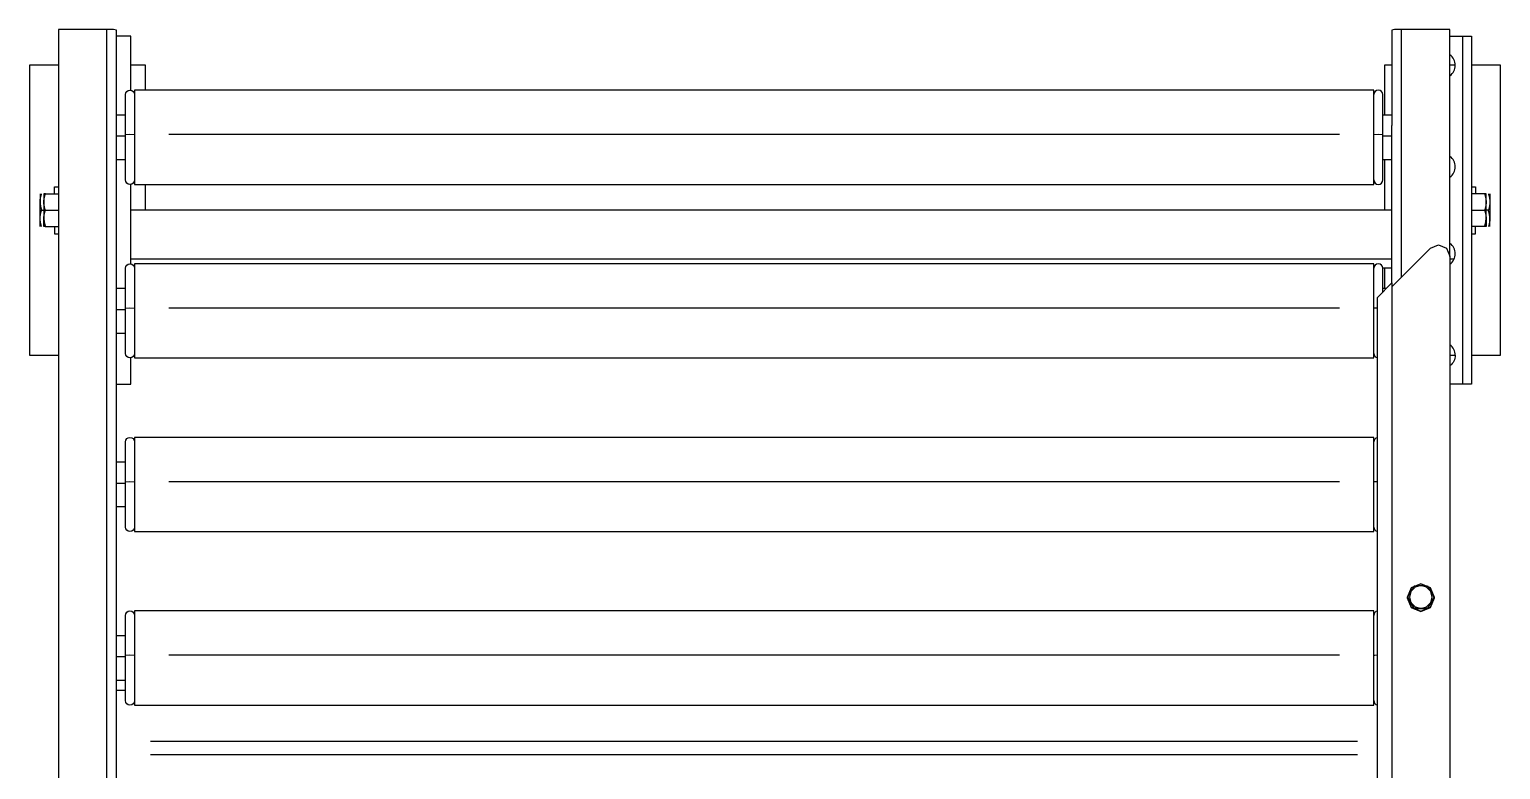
# Model space of a CAD drawing. Header units: millimetres. Extents: x -187347 to 135007, y -6415 to 292048.
# Drawn here: x -50524 to -49879, y 32693 to 33017 of the extents above; entities that cross this region are included whole.
import ezdxf

# ---------------------------------------------------------------- set-up
doc = ezdxf.new("R2010")
doc.units = ezdxf.units.MM
doc.header["$LTSCALE"] = 100
doc.layers.add('Layout CAT2', color=6, linetype='Continuous')

msp = doc.modelspace()

# ---------------------------------------------------------------- linework, layer by layer
at = {"layer": 'Layout CAT2', "elevation": -3.45}
for points in [[(-50485.93, 32975.11), (-50485.93, 33016.89), (-50487.15, 33017.08), (-50490.1, 33017.16), (-50511.33, 33017.16), (-50511.33, 31952.02)], [(-50490.1, 31531.06), (-50490.1, 33017.16)], [(-50479.58, 32990.53), (-50479.58, 33014.15), (-50485.93, 33014.15)], [(-49901.72, 32917.75), (-49901.72, 33017.16), (-49922.96, 33017.16), (-49925.91, 33017.08), (-49927.12, 33016.89), (-49927.12, 32975.11)], [(-49922.96, 32908.63), (-49922.96, 33017.16)], [(-49901.72, 33014.15), (-49896.18, 33014.15), (-49893.37, 33014.15), (-49892.2, 33014.15), (-49892.2, 32861.75), (-49893.37, 32861.75), (-49896.18, 32861.75), (-49901.72, 32861.75)], [(-49896.18, 33014.15), (-49896.18, 32861.75)], [(-50511.33, 33001.45), (-50524.03, 33001.45), (-50524.03, 32874.45), (-50511.33, 32874.45)], [(-50473.23, 32990.57), (-50473.23, 33001.45), (-50479.59, 33001.45)], [(-49927.12, 33001.45), (-49930.3, 33001.45), (-49930.3, 32979.66)], [(-49892.2, 32874.45), (-49879.5, 32874.45), (-49879.5, 33001.45), (-49892.2, 33001.45)], [(-50481.96, 32979.66), (-50485.93, 32979.66)], [(-50485.93, 32965.84), (-50485.93, 32968.15), (-50485.93, 32970.57), (-50485.93, 32972.95), (-50485.93, 32975.15)], [(-49927.12, 32979.66), (-49931.09, 32979.66)], [(-49927.12, 32965.84), (-49927.12, 32968.15), (-49927.12, 32970.57), (-49927.12, 32972.95), (-49927.12, 32975.15)], [(-50485.93, 32970.57), (-50481.96, 32970.57)], [(-50481.96, 32971.15), (-50479.98, 32971.28), (-50477.99, 32971.15)], [(-50462.99, 32971.28), (-49950.07, 32971.28)], [(-49935.06, 32971.15), (-49933.08, 32971.28), (-49931.09, 32971.15)], [(-49931.09, 32970.57), (-49927.12, 32970.57)], [(-50485.93, 32899.07), (-50485.93, 32965.83)], [(-49927.12, 32906.12), (-49927.12, 32965.83)], [(-50485.93, 32960.21), (-50481.96, 32960.21)], [(-49931.09, 32960.21), (-49927.12, 32960.21)], [(-49930.3, 32960.21), (-49930.3, 32937.95)], [(-50479.58, 32914.49), (-50479.58, 32949.34)], [(-50473.23, 32937.95), (-50473.23, 32949.3)], [(-50519.35, 32945.09), (-50519.35, 32944.14), (-50519.35, 32941.52), (-50519.35, 32941.55), (-50519.35, 32941.58), (-50519.35, 32941.6), (-50519.35, 32941.62), (-50519.35, 32941.65), (-50519.35, 32941.68), (-50519.34, 32941.7), (-50519.34, 32941.72), (-50519.34, 32941.75), (-50519.34, 32941.78), (-50519.34, 32941.8), (-50519.34, 32941.83), (-50519.34, 32941.85), (-50519.34, 32941.88), (-50519.34, 32941.9), (-50519.34, 32941.93), (-50519.34, 32941.95), (-50519.34, 32941.98), (-50519.33, 32942), (-50519.33, 32942.03), (-50519.33, 32942.05), (-50519.33, 32942.08), (-50519.33, 32942.1), (-50519.33, 32942.13), (-50519.33, 32942.16), (-50519.32, 32942.18), (-50519.32, 32942.2), (-50519.32, 32942.23), (-50519.32, 32942.26), (-50519.32, 32942.28), (-50519.32, 32942.31), (-50519.31, 32942.33), (-50519.31, 32942.36), (-50519.31, 32942.38), (-50519.31, 32942.41), (-50519.3, 32942.43), (-50519.29, 32942.54), (-50519.28, 32942.65), (-50519.27, 32942.77), (-50519.25, 32942.88), (-50519.23, 32942.99), (-50519.22, 32943.1), (-50519.2, 32943.22), (-50519.18, 32943.33), (-50519.16, 32943.39), (-50519.15, 32943.45), (-50519.14, 32943.5), (-50519.13, 32943.56), (-50519.12, 32943.62), (-50519.11, 32943.68), (-50519.1, 32943.73), (-50519.08, 32943.79), (-50519.06, 32943.85), (-50519.05, 32943.91), (-50519.04, 32943.97), (-50519.02, 32944.03), (-50519.01, 32944.08), (-50519, 32944.14), (-50518.98, 32944.2), (-50518.96, 32944.26), (-50518.95, 32944.32), (-50518.93, 32944.38), (-50518.92, 32944.44), (-50518.9, 32944.5), (-50518.88, 32944.55), (-50518.86, 32944.61), (-50518.85, 32944.68), (-50518.83, 32944.73), (-50518.81, 32944.79), (-50518.79, 32944.86), (-50518.77, 32944.91), (-50518.75, 32944.97), (-50518.73, 32945.04), (-50518.71, 32945.09)], [(-50517.05, 32937.95), (-50517.06, 32937.98), (-50517.07, 32938.01), (-50517.08, 32938.05), (-50517.09, 32938.08), (-50517.1, 32938.11), (-50517.11, 32938.14), (-50517.12, 32938.17), (-50517.13, 32938.2), (-50517.14, 32938.24), (-50517.15, 32938.26), (-50517.16, 32938.29), (-50517.16, 32938.33), (-50517.17, 32938.36), (-50517.19, 32938.39), (-50517.2, 32938.42), (-50517.2, 32938.45), (-50517.21, 32938.48), (-50517.22, 32938.51), (-50517.23, 32938.54), (-50517.24, 32938.57), (-50517.25, 32938.6), (-50517.26, 32938.63), (-50517.26, 32938.66), (-50517.28, 32938.7), (-50517.28, 32938.73), (-50517.29, 32938.75), (-50517.3, 32938.79), (-50517.31, 32938.82), (-50517.32, 32938.85), (-50517.32, 32938.88), (-50517.33, 32938.91), (-50517.34, 32938.94), (-50517.35, 32938.97), (-50517.35, 32939), (-50517.36, 32939.03), (-50517.37, 32939.06), (-50517.38, 32939.09), (-50517.39, 32939.12), (-50517.39, 32939.15), (-50517.4, 32939.18), (-50517.41, 32939.21), (-50517.41, 32939.24), (-50517.42, 32939.27), (-50517.43, 32939.3), (-50517.43, 32939.33), (-50517.44, 32939.36), (-50517.44, 32939.39), (-50517.46, 32939.42), (-50517.46, 32939.45), (-50517.47, 32939.48), (-50517.47, 32939.51), (-50517.48, 32939.54), (-50517.48, 32939.57), (-50517.49, 32939.6), (-50517.5, 32939.63), (-50517.5, 32939.66), (-50517.51, 32939.69), (-50517.51, 32939.72), (-50517.53, 32939.83), (-50517.55, 32939.95), (-50517.57, 32940.06), (-50517.59, 32940.17), (-50517.6, 32940.28), (-50517.61, 32940.4), (-50517.63, 32940.51), (-50517.64, 32940.62), (-50517.65, 32940.66), (-50517.65, 32940.71), (-50517.65, 32940.76), (-50517.66, 32940.8), (-50517.66, 32940.85), (-50517.66, 32940.89), (-50517.67, 32940.93), (-50517.67, 32940.98), (-50517.67, 32941.02), (-50517.67, 32941.07), (-50517.68, 32941.11), (-50517.68, 32941.16), (-50517.68, 32941.2), (-50517.68, 32941.25), (-50517.68, 32941.3), (-50517.68, 32941.34), (-50517.68, 32941.39), (-50517.68, 32941.43), (-50517.68, 32941.48), (-50517.68, 32941.52), (-50517.68, 32941.55), (-50517.68, 32941.58), (-50517.68, 32941.6), (-50517.68, 32941.62), (-50517.68, 32941.65), (-50517.68, 32941.68), (-50517.68, 32941.7), (-50517.68, 32941.72), (-50517.68, 32941.75), (-50517.68, 32941.78), (-50517.68, 32941.8), (-50517.68, 32941.83), (-50517.68, 32941.85), (-50517.68, 32941.88), (-50517.68, 32941.9), (-50517.68, 32941.93), (-50517.67, 32941.95), (-50517.67, 32941.98), (-50517.67, 32942), (-50517.67, 32942.03), (-50517.67, 32942.05), (-50517.67, 32942.08), (-50517.67, 32942.1), (-50517.67, 32942.13), (-50517.66, 32942.16), (-50517.66, 32942.18), (-50517.66, 32942.2), (-50517.66, 32942.23), (-50517.66, 32942.26), (-50517.66, 32942.28), (-50517.65, 32942.31), (-50517.65, 32942.33), (-50517.65, 32942.36), (-50517.65, 32942.38), (-50517.64, 32942.41), (-50517.64, 32942.43), (-50517.63, 32942.54), (-50517.61, 32942.65), (-50517.6, 32942.77), (-50517.59, 32942.88), (-50517.57, 32942.99), (-50517.55, 32943.1), (-50517.53, 32943.22), (-50517.51, 32943.33), (-50517.5, 32943.39), (-50517.49, 32943.45), (-50517.48, 32943.5), (-50517.47, 32943.56), (-50517.46, 32943.62), (-50517.44, 32943.68), (-50517.43, 32943.73), (-50517.42, 32943.79), (-50517.4, 32943.85), (-50517.39, 32943.91), (-50517.38, 32943.97), (-50517.36, 32944.03), (-50517.34, 32944.08), (-50517.33, 32944.14), (-50517.32, 32944.2), (-50517.3, 32944.26), (-50517.29, 32944.32), (-50517.26, 32944.38), (-50517.25, 32944.44), (-50517.23, 32944.5), (-50517.22, 32944.55), (-50517.2, 32944.61), (-50517.18, 32944.68), (-50517.16, 32944.73), (-50517.14, 32944.79), (-50517.13, 32944.86), (-50517.11, 32944.91), (-50517.08, 32944.97), (-50517.07, 32945.04), (-50517.05, 32945.09), (-50511.33, 32945.09)], [(-50517.05, 32945.09), (-50517.06, 32945.09), (-50517.07, 32945.09), (-50517.08, 32945.09), (-50517.09, 32945.09), (-50517.1, 32945.09), (-50517.11, 32945.09), (-50517.12, 32945.09), (-50517.13, 32945.09), (-50517.14, 32945.09), (-50517.15, 32945.09), (-50517.16, 32945.09), (-50517.16, 32945.09), (-50517.17, 32945.09), (-50517.19, 32945.09), (-50517.2, 32945.09), (-50517.2, 32945.09), (-50517.21, 32945.09), (-50517.22, 32945.09), (-50517.23, 32945.09), (-50517.24, 32945.09), (-50517.25, 32945.09), (-50517.25, 32945.09), (-50517.26, 32945.09), (-50517.28, 32945.09), (-50517.28, 32945.09), (-50517.29, 32945.09), (-50517.3, 32945.09), (-50517.31, 32945.09), (-50517.31, 32945.09), (-50517.32, 32945.09), (-50517.33, 32945.09), (-50517.34, 32945.09), (-50517.34, 32945.09), (-50517.35, 32945.09), (-50517.36, 32945.09), (-50517.37, 32945.09), (-50517.38, 32945.09), (-50517.38, 32945.09), (-50517.39, 32945.09), (-50517.4, 32945.09), (-50517.4, 32945.09), (-50517.41, 32945.09), (-50517.42, 32945.09), (-50517.42, 32945.09), (-50517.43, 32945.09), (-50517.44, 32945.09), (-50517.44, 32945.09), (-50517.45, 32945.09), (-50517.46, 32945.09), (-50517.47, 32945.09), (-50517.47, 32945.09), (-50517.48, 32945.09), (-50517.48, 32945.09), (-50517.49, 32945.09), (-50517.49, 32945.09), (-50517.5, 32945.09), (-50517.51, 32945.09), (-50517.51, 32945.09), (-50517.53, 32945.09), (-50517.55, 32945.09), (-50517.57, 32945.09), (-50517.59, 32945.09), (-50517.6, 32945.09), (-50517.61, 32945.09), (-50517.63, 32945.09), (-50517.64, 32945.09), (-50517.65, 32945.09), (-50517.65, 32945.09), (-50517.66, 32945.09), (-50517.66, 32945.09), (-50517.67, 32945.09), (-50517.67, 32945.09), (-50517.68, 32945.09), (-50517.68, 32945.09), (-50517.68, 32944.14), (-50517.68, 32941.52), (-50517.68, 32937.95), (-50517.68, 32934.38), (-50517.68, 32934.34), (-50517.68, 32934.29), (-50517.68, 32934.25), (-50517.68, 32934.2), (-50517.68, 32934.16), (-50517.68, 32934.11), (-50517.68, 32934.06), (-50517.68, 32934.02), (-50517.68, 32933.97), (-50517.67, 32933.93), (-50517.67, 32933.88), (-50517.67, 32933.84), (-50517.67, 32933.79), (-50517.66, 32933.74), (-50517.66, 32933.7), (-50517.66, 32933.65), (-50517.65, 32933.61), (-50517.65, 32933.56), (-50517.65, 32933.52), (-50517.64, 32933.47), (-50517.63, 32933.36), (-50517.61, 32933.25), (-50517.6, 32933.13), (-50517.59, 32933.02), (-50517.57, 32932.91), (-50517.55, 32932.8), (-50517.53, 32932.69), (-50517.51, 32932.57), (-50517.51, 32932.55), (-50517.5, 32932.52), (-50517.5, 32932.48), (-50517.49, 32932.46), (-50517.48, 32932.43), (-50517.48, 32932.39), (-50517.47, 32932.37), (-50517.47, 32932.34), (-50517.46, 32932.31), (-50517.46, 32932.28), (-50517.44, 32932.25), (-50517.44, 32932.22), (-50517.43, 32932.19), (-50517.43, 32932.16), (-50517.42, 32932.12), (-50517.41, 32932.1), (-50517.41, 32932.07), (-50517.4, 32932.03), (-50517.39, 32932.01), (-50517.39, 32931.98), (-50517.38, 32931.94), (-50517.37, 32931.92), (-50517.36, 32931.89), (-50517.35, 32931.85), (-50517.35, 32931.83), (-50517.34, 32931.8), (-50517.33, 32931.76), (-50517.32, 32931.73), (-50517.32, 32931.71), (-50517.31, 32931.67), (-50517.3, 32931.64), (-50517.29, 32931.61), (-50517.28, 32931.58), (-50517.28, 32931.55), (-50517.26, 32931.52), (-50517.26, 32931.49), (-50517.25, 32931.46), (-50517.24, 32931.43), (-50517.23, 32931.4), (-50517.22, 32931.37), (-50517.21, 32931.34), (-50517.2, 32931.31), (-50517.2, 32931.28), (-50517.19, 32931.25), (-50517.17, 32931.21), (-50517.16, 32931.18), (-50517.16, 32931.15), (-50517.15, 32931.12), (-50517.14, 32931.09), (-50517.13, 32931.06), (-50517.12, 32931.03), (-50517.11, 32931), (-50517.1, 32930.97), (-50517.09, 32930.93), (-50517.08, 32930.9), (-50517.07, 32930.87), (-50517.06, 32930.84), (-50517.05, 32930.81), (-50511.33, 32930.81)], [(-50513, 32945.09), (-50513, 32947.44), (-50513, 32948.26), (-50511.33, 32948.26)], [(-49892.2, 32948.26), (-49890.54, 32948.26), (-49890.54, 32947.44), (-49890.54, 32945.09)], [(-49892.2, 32937.95), (-49886.49, 32937.95), (-49886.48, 32937.92), (-49886.47, 32937.89), (-49886.46, 32937.86), (-49886.45, 32937.83), (-49886.44, 32937.8), (-49886.43, 32937.77), (-49886.41, 32937.73), (-49886.41, 32937.7), (-49886.4, 32937.67), (-49886.39, 32937.64), (-49886.38, 32937.61), (-49886.37, 32937.58), (-49886.36, 32937.55), (-49886.35, 32937.52), (-49886.34, 32937.48), (-49886.33, 32937.45), (-49886.32, 32937.42), (-49886.31, 32937.39), (-49886.3, 32937.36), (-49886.29, 32937.33), (-49886.29, 32937.3), (-49886.28, 32937.27), (-49886.27, 32937.24), (-49886.26, 32937.21), (-49886.25, 32937.18), (-49886.25, 32937.15), (-49886.23, 32937.12), (-49886.23, 32937.09), (-49886.22, 32937.06), (-49886.21, 32937.02), (-49886.2, 32937), (-49886.2, 32936.97), (-49886.19, 32936.93), (-49886.18, 32936.9), (-49886.17, 32936.88), (-49886.17, 32936.84), (-49886.16, 32936.81), (-49886.15, 32936.79), (-49886.14, 32936.75), (-49886.13, 32936.72), (-49886.13, 32936.7), (-49886.12, 32936.66), (-49886.11, 32936.63), (-49886.11, 32936.61), (-49886.1, 32936.57), (-49886.1, 32936.54), (-49886.09, 32936.52), (-49886.08, 32936.48), (-49886.08, 32936.45), (-49886.07, 32936.43), (-49886.07, 32936.39), (-49886.05, 32936.36), (-49886.05, 32936.34), (-49886.04, 32936.3), (-49886.04, 32936.27), (-49886.03, 32936.25), (-49886.03, 32936.21), (-49886.02, 32936.18), (-49886, 32936.07), (-49885.98, 32935.96), (-49885.97, 32935.85), (-49885.95, 32935.73), (-49885.93, 32935.62), (-49885.92, 32935.51), (-49885.91, 32935.4), (-49885.9, 32935.29), (-49885.89, 32935.24), (-49885.89, 32935.2), (-49885.88, 32935.15), (-49885.88, 32935.1), (-49885.88, 32935.06), (-49885.87, 32935.01), (-49885.87, 32934.97), (-49885.86, 32934.92), (-49885.86, 32934.88), (-49885.86, 32934.83), (-49885.86, 32934.79), (-49885.86, 32934.74), (-49885.85, 32934.7), (-49885.85, 32934.65), (-49885.85, 32934.61), (-49885.85, 32934.56), (-49885.85, 32934.52), (-49885.85, 32934.47), (-49885.85, 32934.43), (-49885.85, 32934.38), (-49885.85, 32937.95), (-49885.85, 32941.52), (-49885.85, 32944.14), (-49885.85, 32945.09), (-49885.85, 32945.09), (-49885.86, 32945.09), (-49885.86, 32945.09), (-49885.87, 32945.09), (-49885.88, 32945.09), (-49885.88, 32945.09), (-49885.89, 32945.09), (-49885.89, 32945.09), (-49885.9, 32945.09), (-49885.91, 32945.09), (-49885.92, 32945.09), (-49885.93, 32945.09), (-49885.95, 32945.09), (-49885.97, 32945.09), (-49885.99, 32945.09), (-49886, 32945.09), (-49886.02, 32945.09), (-49886.03, 32945.09), (-49886.04, 32945.09), (-49886.06, 32945.09), (-49886.07, 32945.09), (-49886.08, 32945.09), (-49886.09, 32945.09), (-49886.11, 32945.09), (-49886.12, 32945.09), (-49886.13, 32945.09), (-49886.14, 32945.09), (-49886.16, 32945.09), (-49886.18, 32945.09), (-49886.19, 32945.09), (-49886.2, 32945.09), (-49886.22, 32945.09), (-49886.23, 32945.09), (-49886.25, 32945.09), (-49886.27, 32945.09), (-49886.29, 32945.09), (-49886.3, 32945.09), (-49886.32, 32945.09), (-49886.34, 32945.09), (-49886.36, 32945.09), (-49886.37, 32945.09), (-49886.39, 32945.09), (-49886.41, 32945.09), (-49886.43, 32945.09), (-49886.45, 32945.09), (-49886.47, 32945.09), (-49886.49, 32945.09), (-49892.2, 32945.09)], [(-49886.49, 32945.09), (-49886.48, 32945.06), (-49886.47, 32945.03), (-49886.46, 32945), (-49886.45, 32944.97), (-49886.44, 32944.94), (-49886.43, 32944.91), (-49886.41, 32944.88), (-49886.41, 32944.85), (-49886.4, 32944.81), (-49886.39, 32944.78), (-49886.38, 32944.75), (-49886.37, 32944.72), (-49886.36, 32944.69), (-49886.35, 32944.66), (-49886.34, 32944.63), (-49886.33, 32944.6), (-49886.32, 32944.57), (-49886.31, 32944.54), (-49886.3, 32944.51), (-49886.29, 32944.48), (-49886.29, 32944.44), (-49886.28, 32944.41), (-49886.27, 32944.39), (-49886.26, 32944.35), (-49886.25, 32944.32), (-49886.25, 32944.29), (-49886.23, 32944.26), (-49886.23, 32944.23), (-49886.22, 32944.2), (-49886.21, 32944.17), (-49886.2, 32944.14), (-49886.2, 32944.11), (-49886.19, 32944.08), (-49886.18, 32944.05), (-49886.17, 32944.02), (-49886.17, 32943.99), (-49886.16, 32943.96), (-49886.15, 32943.93), (-49886.14, 32943.9), (-49886.13, 32943.87), (-49886.13, 32943.84), (-49886.12, 32943.81), (-49886.11, 32943.78), (-49886.11, 32943.74), (-49886.1, 32943.72), (-49886.1, 32943.69), (-49886.09, 32943.66), (-49886.08, 32943.63), (-49886.08, 32943.6), (-49886.07, 32943.57), (-49886.07, 32943.54), (-49886.05, 32943.51), (-49886.05, 32943.48), (-49886.04, 32943.45), (-49886.04, 32943.42), (-49886.03, 32943.39), (-49886.03, 32943.36), (-49886.02, 32943.33), (-49886, 32943.22), (-49885.98, 32943.1), (-49885.97, 32942.99), (-49885.95, 32942.88), (-49885.93, 32942.77), (-49885.92, 32942.65), (-49885.91, 32942.54), (-49885.9, 32942.43), (-49885.89, 32942.38), (-49885.89, 32942.34), (-49885.88, 32942.29), (-49885.88, 32942.25), (-49885.88, 32942.2), (-49885.87, 32942.16), (-49885.87, 32942.12), (-49885.86, 32942.07), (-49885.86, 32942.03), (-49885.86, 32941.98), (-49885.86, 32941.93), (-49885.86, 32941.89), (-49885.85, 32941.84), (-49885.85, 32941.8), (-49885.85, 32941.75), (-49885.85, 32941.71), (-49885.85, 32941.66), (-49885.85, 32941.61), (-49885.85, 32941.57), (-49885.85, 32941.52), (-49885.85, 32941.5), (-49885.85, 32941.47), (-49885.85, 32941.45), (-49885.85, 32941.42), (-49885.85, 32941.4), (-49885.85, 32941.37), (-49885.85, 32941.35), (-49885.85, 32941.32), (-49885.85, 32941.29), (-49885.85, 32941.27), (-49885.85, 32941.25), (-49885.85, 32941.22), (-49885.85, 32941.19), (-49885.86, 32941.17), (-49885.86, 32941.15), (-49885.86, 32941.12), (-49885.86, 32941.09), (-49885.86, 32941.07), (-49885.86, 32941.05), (-49885.86, 32941.02), (-49885.86, 32940.99), (-49885.86, 32940.97), (-49885.87, 32940.95), (-49885.87, 32940.92), (-49885.87, 32940.89), (-49885.88, 32940.87), (-49885.88, 32940.85), (-49885.88, 32940.82), (-49885.88, 32940.79), (-49885.88, 32940.77), (-49885.89, 32940.74), (-49885.89, 32940.72), (-49885.89, 32940.69), (-49885.89, 32940.67), (-49885.89, 32940.64), (-49885.9, 32940.62), (-49885.91, 32940.5), (-49885.92, 32940.39), (-49885.93, 32940.28), (-49885.95, 32940.17), (-49885.97, 32940.06), (-49885.98, 32939.95), (-49886, 32939.83), (-49886.02, 32939.72), (-49886.03, 32939.66), (-49886.04, 32939.6), (-49886.05, 32939.54), (-49886.07, 32939.49), (-49886.08, 32939.43), (-49886.09, 32939.37), (-49886.11, 32939.31), (-49886.12, 32939.26), (-49886.13, 32939.2), (-49886.14, 32939.14), (-49886.16, 32939.08), (-49886.18, 32939.02), (-49886.19, 32938.96), (-49886.2, 32938.9), (-49886.22, 32938.84), (-49886.23, 32938.79), (-49886.25, 32938.73), (-49886.27, 32938.67), (-49886.28, 32938.61), (-49886.3, 32938.55), (-49886.32, 32938.49), (-49886.34, 32938.43), (-49886.36, 32938.37), (-49886.37, 32938.32), (-49886.39, 32938.25), (-49886.41, 32938.19), (-49886.43, 32938.14), (-49886.45, 32938.07), (-49886.47, 32938.01), (-49886.49, 32937.95)], [(-49884.83, 32945.09), (-49884.82, 32945.06), (-49884.81, 32945.03), (-49884.8, 32945), (-49884.78, 32944.97), (-49884.77, 32944.94), (-49884.76, 32944.91), (-49884.75, 32944.88), (-49884.74, 32944.85), (-49884.73, 32944.81), (-49884.72, 32944.78), (-49884.72, 32944.75), (-49884.71, 32944.72), (-49884.69, 32944.69), (-49884.68, 32944.66), (-49884.68, 32944.63), (-49884.67, 32944.6), (-49884.66, 32944.57), (-49884.65, 32944.54), (-49884.64, 32944.51), (-49884.63, 32944.48), (-49884.62, 32944.44), (-49884.62, 32944.41), (-49884.61, 32944.39), (-49884.6, 32944.35), (-49884.59, 32944.32), (-49884.58, 32944.29), (-49884.57, 32944.26), (-49884.56, 32944.23), (-49884.56, 32944.2), (-49884.55, 32944.17), (-49884.54, 32944.14), (-49884.53, 32944.11), (-49884.53, 32944.08), (-49884.52, 32944.05), (-49884.51, 32944.02), (-49884.5, 32943.99), (-49884.49, 32943.96), (-49884.49, 32943.93), (-49884.48, 32943.9), (-49884.47, 32943.87), (-49884.47, 32943.84), (-49884.46, 32943.81), (-49884.45, 32943.78), (-49884.45, 32943.74), (-49884.44, 32943.72), (-49884.43, 32943.69), (-49884.43, 32943.66), (-49884.42, 32943.63), (-49884.41, 32943.6), (-49884.4, 32943.57), (-49884.4, 32943.54), (-49884.39, 32943.51), (-49884.39, 32943.48), (-49884.38, 32943.45), (-49884.38, 32943.42), (-49884.37, 32943.39), (-49884.36, 32943.36), (-49884.36, 32943.33), (-49884.34, 32943.22), (-49884.32, 32943.1), (-49884.3, 32942.99), (-49884.28, 32942.88), (-49884.27, 32942.77), (-49884.26, 32942.65), (-49884.24, 32942.54), (-49884.23, 32942.43), (-49884.23, 32942.38), (-49884.22, 32942.34), (-49884.22, 32942.29), (-49884.21, 32942.25), (-49884.21, 32942.2), (-49884.21, 32942.16), (-49884.2, 32942.12), (-49884.2, 32942.07), (-49884.2, 32942.03), (-49884.2, 32941.98), (-49884.2, 32941.93), (-49884.19, 32941.89), (-49884.19, 32941.84), (-49884.19, 32941.8), (-49884.19, 32941.75), (-49884.19, 32941.71), (-49884.19, 32941.66), (-49884.19, 32941.61), (-49884.19, 32941.57), (-49884.19, 32941.52), (-49884.19, 32941.5), (-49884.19, 32941.47), (-49884.19, 32941.45), (-49884.19, 32941.42), (-49884.19, 32941.4), (-49884.19, 32941.37), (-49884.19, 32941.35), (-49884.19, 32941.32), (-49884.19, 32941.29), (-49884.19, 32941.27), (-49884.19, 32941.25), (-49884.19, 32941.22), (-49884.19, 32941.19), (-49884.19, 32941.17), (-49884.19, 32941.15), (-49884.2, 32941.12), (-49884.2, 32941.09), (-49884.2, 32941.07), (-49884.2, 32941.05), (-49884.2, 32941.02), (-49884.2, 32940.99), (-49884.2, 32940.97), (-49884.2, 32940.95), (-49884.21, 32940.92), (-49884.21, 32940.89), (-49884.21, 32940.87), (-49884.21, 32940.85), (-49884.21, 32940.82), (-49884.21, 32940.79), (-49884.22, 32940.77), (-49884.22, 32940.74), (-49884.22, 32940.72), (-49884.22, 32940.69), (-49884.22, 32940.67), (-49884.23, 32940.64), (-49884.23, 32940.62), (-49884.24, 32940.5), (-49884.26, 32940.39), (-49884.27, 32940.28), (-49884.28, 32940.17), (-49884.3, 32940.06), (-49884.32, 32939.95), (-49884.34, 32939.83), (-49884.36, 32939.72), (-49884.37, 32939.66), (-49884.38, 32939.6), (-49884.39, 32939.54), (-49884.4, 32939.49), (-49884.41, 32939.43), (-49884.43, 32939.37), (-49884.44, 32939.31), (-49884.46, 32939.26), (-49884.47, 32939.2), (-49884.48, 32939.14), (-49884.5, 32939.08), (-49884.51, 32939.02), (-49884.53, 32938.96), (-49884.54, 32938.9), (-49884.56, 32938.84), (-49884.57, 32938.79), (-49884.59, 32938.73), (-49884.61, 32938.67), (-49884.62, 32938.61), (-49884.64, 32938.55), (-49884.65, 32938.49), (-49884.67, 32938.43), (-49884.69, 32938.37), (-49884.71, 32938.32), (-49884.73, 32938.25), (-49884.75, 32938.19), (-49884.76, 32938.14), (-49884.78, 32938.07), (-49884.81, 32938.01), (-49884.83, 32937.95), (-49885.85, 32937.95)], [(-49884.19, 32945.09), (-49884.19, 32944.14), (-49884.19, 32941.52), (-49884.19, 32937.95), (-49884.19, 32934.38), (-49884.19, 32934.43), (-49884.19, 32934.47), (-49884.19, 32934.52), (-49884.19, 32934.56), (-49884.19, 32934.61), (-49884.19, 32934.65), (-49884.19, 32934.7), (-49884.19, 32934.74), (-49884.2, 32934.79), (-49884.2, 32934.83), (-49884.2, 32934.88), (-49884.2, 32934.92), (-49884.2, 32934.97), (-49884.21, 32935.01), (-49884.21, 32935.06), (-49884.21, 32935.1), (-49884.22, 32935.15), (-49884.22, 32935.2), (-49884.23, 32935.24), (-49884.23, 32935.29), (-49884.24, 32935.4), (-49884.26, 32935.51), (-49884.27, 32935.62), (-49884.28, 32935.73), (-49884.3, 32935.85), (-49884.32, 32935.96), (-49884.34, 32936.07), (-49884.36, 32936.18), (-49884.36, 32936.21), (-49884.37, 32936.25), (-49884.38, 32936.27), (-49884.38, 32936.3), (-49884.39, 32936.34), (-49884.39, 32936.36), (-49884.4, 32936.39), (-49884.4, 32936.43), (-49884.41, 32936.45), (-49884.42, 32936.48), (-49884.43, 32936.52), (-49884.43, 32936.54), (-49884.44, 32936.57), (-49884.45, 32936.61), (-49884.45, 32936.63), (-49884.46, 32936.66), (-49884.47, 32936.7), (-49884.47, 32936.72), (-49884.48, 32936.75), (-49884.49, 32936.79), (-49884.49, 32936.81), (-49884.5, 32936.84), (-49884.51, 32936.88), (-49884.52, 32936.9), (-49884.53, 32936.93), (-49884.53, 32936.97), (-49884.54, 32937), (-49884.55, 32937.02), (-49884.56, 32937.06), (-49884.56, 32937.09), (-49884.57, 32937.12), (-49884.58, 32937.15), (-49884.59, 32937.18), (-49884.6, 32937.21), (-49884.61, 32937.24), (-49884.62, 32937.27), (-49884.62, 32937.3), (-49884.63, 32937.33), (-49884.64, 32937.36), (-49884.65, 32937.39), (-49884.66, 32937.42), (-49884.67, 32937.45), (-49884.68, 32937.48), (-49884.68, 32937.52), (-49884.69, 32937.55), (-49884.71, 32937.58), (-49884.72, 32937.61), (-49884.72, 32937.64), (-49884.73, 32937.67), (-49884.74, 32937.7), (-49884.75, 32937.73), (-49884.76, 32937.77), (-49884.77, 32937.8), (-49884.78, 32937.83), (-49884.8, 32937.86), (-49884.81, 32937.89), (-49884.82, 32937.92), (-49884.83, 32937.95)], [(-50519.35, 32930.81), (-50519.35, 32931.76), (-50519.35, 32934.38), (-50519.35, 32937.95), (-50519.35, 32941.52), (-50519.35, 32941.48), (-50519.35, 32941.43), (-50519.35, 32941.39), (-50519.34, 32941.34), (-50519.34, 32941.3), (-50519.34, 32941.25), (-50519.34, 32941.2), (-50519.34, 32941.16), (-50519.34, 32941.11), (-50519.34, 32941.07), (-50519.33, 32941.02), (-50519.33, 32940.98), (-50519.33, 32940.93), (-50519.33, 32940.89), (-50519.32, 32940.85), (-50519.32, 32940.8), (-50519.32, 32940.76), (-50519.31, 32940.71), (-50519.31, 32940.66), (-50519.3, 32940.62), (-50519.29, 32940.51), (-50519.28, 32940.4), (-50519.27, 32940.28), (-50519.25, 32940.17), (-50519.23, 32940.06), (-50519.22, 32939.95), (-50519.2, 32939.83), (-50519.18, 32939.72), (-50519.17, 32939.69), (-50519.16, 32939.66), (-50519.16, 32939.63), (-50519.15, 32939.6), (-50519.15, 32939.57), (-50519.14, 32939.54), (-50519.14, 32939.51), (-50519.13, 32939.48), (-50519.12, 32939.45), (-50519.12, 32939.42), (-50519.11, 32939.39), (-50519.1, 32939.36), (-50519.1, 32939.33), (-50519.09, 32939.3), (-50519.09, 32939.27), (-50519.07, 32939.24), (-50519.07, 32939.21), (-50519.06, 32939.18), (-50519.05, 32939.15), (-50519.05, 32939.12), (-50519.04, 32939.09), (-50519.03, 32939.06), (-50519.03, 32939.03), (-50519.02, 32939), (-50519.01, 32938.97), (-50519, 32938.94), (-50519, 32938.91), (-50518.99, 32938.88), (-50518.98, 32938.85), (-50518.97, 32938.82), (-50518.96, 32938.79), (-50518.95, 32938.75), (-50518.95, 32938.73), (-50518.94, 32938.7), (-50518.93, 32938.66), (-50518.92, 32938.63), (-50518.91, 32938.6), (-50518.91, 32938.57), (-50518.89, 32938.54), (-50518.88, 32938.51), (-50518.88, 32938.48), (-50518.87, 32938.45), (-50518.86, 32938.42), (-50518.85, 32938.39), (-50518.84, 32938.36), (-50518.83, 32938.33), (-50518.82, 32938.29), (-50518.81, 32938.26), (-50518.8, 32938.24), (-50518.79, 32938.2), (-50518.78, 32938.17), (-50518.77, 32938.14), (-50518.76, 32938.11), (-50518.75, 32938.08), (-50518.74, 32938.05), (-50518.73, 32938.01), (-50518.72, 32937.98), (-50518.71, 32937.95)], [(-50518.71, 32930.81), (-50518.72, 32930.84), (-50518.73, 32930.87), (-50518.74, 32930.9), (-50518.75, 32930.93), (-50518.76, 32930.97), (-50518.77, 32931), (-50518.78, 32931.03), (-50518.79, 32931.06), (-50518.8, 32931.09), (-50518.81, 32931.12), (-50518.82, 32931.15), (-50518.83, 32931.18), (-50518.84, 32931.21), (-50518.85, 32931.25), (-50518.86, 32931.28), (-50518.87, 32931.31), (-50518.88, 32931.34), (-50518.88, 32931.37), (-50518.89, 32931.4), (-50518.91, 32931.43), (-50518.91, 32931.46), (-50518.92, 32931.49), (-50518.93, 32931.52), (-50518.94, 32931.55), (-50518.95, 32931.58), (-50518.95, 32931.61), (-50518.96, 32931.64), (-50518.97, 32931.67), (-50518.98, 32931.71), (-50518.99, 32931.73), (-50519, 32931.76), (-50519, 32931.8), (-50519.01, 32931.83), (-50519.02, 32931.85), (-50519.03, 32931.89), (-50519.03, 32931.92), (-50519.04, 32931.94), (-50519.05, 32931.98), (-50519.05, 32932.01), (-50519.06, 32932.03), (-50519.07, 32932.07), (-50519.07, 32932.1), (-50519.09, 32932.12), (-50519.09, 32932.16), (-50519.1, 32932.19), (-50519.1, 32932.22), (-50519.11, 32932.25), (-50519.12, 32932.28), (-50519.12, 32932.31), (-50519.13, 32932.34), (-50519.14, 32932.37), (-50519.14, 32932.39), (-50519.15, 32932.43), (-50519.15, 32932.46), (-50519.16, 32932.48), (-50519.16, 32932.52), (-50519.17, 32932.55), (-50519.18, 32932.57), (-50519.2, 32932.69), (-50519.22, 32932.8), (-50519.23, 32932.91), (-50519.25, 32933.02), (-50519.27, 32933.13), (-50519.28, 32933.25), (-50519.29, 32933.36), (-50519.3, 32933.47), (-50519.31, 32933.52), (-50519.31, 32933.56), (-50519.32, 32933.61), (-50519.32, 32933.65), (-50519.32, 32933.7), (-50519.33, 32933.74), (-50519.33, 32933.79), (-50519.33, 32933.84), (-50519.33, 32933.88), (-50519.34, 32933.93), (-50519.34, 32933.97), (-50519.34, 32934.02), (-50519.34, 32934.06), (-50519.34, 32934.11), (-50519.34, 32934.16), (-50519.34, 32934.2), (-50519.35, 32934.25), (-50519.35, 32934.29), (-50519.35, 32934.34), (-50519.35, 32934.38), (-50519.35, 32934.4), (-50519.35, 32934.43), (-50519.35, 32934.46), (-50519.35, 32934.48), (-50519.35, 32934.51), (-50519.35, 32934.53), (-50519.34, 32934.56), (-50519.34, 32934.58), (-50519.34, 32934.61), (-50519.34, 32934.63), (-50519.34, 32934.66), (-50519.34, 32934.69), (-50519.34, 32934.71), (-50519.34, 32934.73), (-50519.34, 32934.76), (-50519.34, 32934.79), (-50519.34, 32934.81), (-50519.34, 32934.83), (-50519.33, 32934.86), (-50519.33, 32934.89), (-50519.33, 32934.91), (-50519.33, 32934.93), (-50519.33, 32934.96), (-50519.33, 32934.99), (-50519.33, 32935.01), (-50519.32, 32935.03), (-50519.32, 32935.06), (-50519.32, 32935.09), (-50519.32, 32935.11), (-50519.32, 32935.14), (-50519.32, 32935.16), (-50519.31, 32935.19), (-50519.31, 32935.21), (-50519.31, 32935.24), (-50519.31, 32935.26), (-50519.3, 32935.29), (-50519.29, 32935.4), (-50519.28, 32935.51), (-50519.27, 32935.63), (-50519.25, 32935.74), (-50519.23, 32935.85), (-50519.22, 32935.96), (-50519.2, 32936.07), (-50519.18, 32936.19), (-50519.16, 32936.25), (-50519.15, 32936.3), (-50519.14, 32936.36), (-50519.13, 32936.42), (-50519.12, 32936.47), (-50519.11, 32936.53), (-50519.1, 32936.59), (-50519.08, 32936.65), (-50519.06, 32936.71), (-50519.05, 32936.77), (-50519.04, 32936.82), (-50519.02, 32936.88), (-50519.01, 32936.94), (-50519, 32937), (-50518.98, 32937.06), (-50518.96, 32937.11), (-50518.95, 32937.18), (-50518.93, 32937.24), (-50518.92, 32937.29), (-50518.9, 32937.35), (-50518.88, 32937.41), (-50518.86, 32937.47), (-50518.85, 32937.53), (-50518.83, 32937.59), (-50518.81, 32937.65), (-50518.79, 32937.71), (-50518.77, 32937.77), (-50518.75, 32937.83), (-50518.73, 32937.89), (-50518.71, 32937.95), (-50517.68, 32937.95)], [(-50517.05, 32930.81), (-50517.07, 32930.81), (-50517.08, 32930.81), (-50517.11, 32930.81), (-50517.13, 32930.81), (-50517.14, 32930.81), (-50517.16, 32930.81), (-50517.18, 32930.81), (-50517.2, 32930.81), (-50517.22, 32930.81), (-50517.23, 32930.81), (-50517.25, 32930.81), (-50517.26, 32930.81), (-50517.28, 32930.81), (-50517.3, 32930.81), (-50517.31, 32930.81), (-50517.33, 32930.81), (-50517.34, 32930.81), (-50517.36, 32930.81), (-50517.38, 32930.81), (-50517.39, 32930.81), (-50517.4, 32930.81), (-50517.41, 32930.81), (-50517.43, 32930.81), (-50517.44, 32930.81), (-50517.46, 32930.81), (-50517.47, 32930.81), (-50517.48, 32930.81), (-50517.49, 32930.81), (-50517.5, 32930.81), (-50517.51, 32930.81), (-50517.53, 32930.81), (-50517.55, 32930.81), (-50517.57, 32930.81), (-50517.59, 32930.81), (-50517.6, 32930.81), (-50517.61, 32930.81), (-50517.63, 32930.81), (-50517.64, 32930.81), (-50517.65, 32930.81), (-50517.65, 32930.81), (-50517.66, 32930.81), (-50517.66, 32930.81), (-50517.67, 32930.81), (-50517.67, 32930.81), (-50517.68, 32930.81), (-50517.68, 32930.81), (-50517.68, 32931.76), (-50517.68, 32934.38), (-50517.68, 32934.4), (-50517.68, 32934.43), (-50517.68, 32934.46), (-50517.68, 32934.48), (-50517.68, 32934.51), (-50517.68, 32934.53), (-50517.68, 32934.56), (-50517.68, 32934.58), (-50517.68, 32934.61), (-50517.68, 32934.63), (-50517.68, 32934.66), (-50517.68, 32934.69), (-50517.68, 32934.71), (-50517.68, 32934.73), (-50517.68, 32934.76), (-50517.68, 32934.79), (-50517.67, 32934.81), (-50517.67, 32934.83), (-50517.67, 32934.86), (-50517.67, 32934.89), (-50517.67, 32934.91), (-50517.67, 32934.93), (-50517.67, 32934.96), (-50517.67, 32934.99), (-50517.66, 32935.01), (-50517.66, 32935.03), (-50517.66, 32935.06), (-50517.66, 32935.09), (-50517.66, 32935.11), (-50517.66, 32935.14), (-50517.65, 32935.16), (-50517.65, 32935.19), (-50517.65, 32935.21), (-50517.65, 32935.24), (-50517.64, 32935.26), (-50517.64, 32935.29), (-50517.63, 32935.4), (-50517.61, 32935.51), (-50517.6, 32935.63), (-50517.59, 32935.74), (-50517.57, 32935.85), (-50517.55, 32935.96), (-50517.53, 32936.07), (-50517.51, 32936.19), (-50517.5, 32936.25), (-50517.49, 32936.3), (-50517.48, 32936.36), (-50517.47, 32936.42), (-50517.46, 32936.47), (-50517.44, 32936.53), (-50517.43, 32936.59), (-50517.42, 32936.65), (-50517.4, 32936.71), (-50517.39, 32936.77), (-50517.38, 32936.82), (-50517.36, 32936.88), (-50517.34, 32936.94), (-50517.33, 32937), (-50517.32, 32937.06), (-50517.3, 32937.11), (-50517.29, 32937.18), (-50517.26, 32937.24), (-50517.25, 32937.29), (-50517.23, 32937.35), (-50517.22, 32937.41), (-50517.2, 32937.47), (-50517.18, 32937.53), (-50517.16, 32937.59), (-50517.14, 32937.65), (-50517.13, 32937.71), (-50517.11, 32937.77), (-50517.08, 32937.83), (-50517.07, 32937.89), (-50517.05, 32937.95), (-50511.33, 32937.95)], [(-49927.13, 32937.95), (-50479.58, 32937.95)], [(-50513, 32930.81), (-50513, 32928.46), (-50513, 32927.64), (-50511.33, 32927.64)], [(-49892.2, 32927.64), (-49890.54, 32927.64), (-49890.54, 32928.46), (-49890.54, 32930.81)], [(-49886.49, 32930.81), (-49892.2, 32930.81)], [(-49884.19, 32930.81), (-49884.19, 32931.76), (-49884.19, 32934.38), (-49884.19, 32934.36), (-49884.19, 32934.33), (-49884.19, 32934.3), (-49884.19, 32934.28), (-49884.19, 32934.25), (-49884.19, 32934.23), (-49884.19, 32934.2), (-49884.19, 32934.18), (-49884.19, 32934.15), (-49884.19, 32934.13), (-49884.19, 32934.1), (-49884.19, 32934.08), (-49884.19, 32934.05), (-49884.19, 32934.03), (-49884.19, 32934), (-49884.2, 32933.98), (-49884.2, 32933.95), (-49884.2, 32933.93), (-49884.2, 32933.9), (-49884.2, 32933.88), (-49884.2, 32933.85), (-49884.2, 32933.82), (-49884.2, 32933.8), (-49884.21, 32933.78), (-49884.21, 32933.75), (-49884.21, 32933.72), (-49884.21, 32933.7), (-49884.21, 32933.67), (-49884.21, 32933.65), (-49884.22, 32933.62), (-49884.22, 32933.6), (-49884.22, 32933.57), (-49884.22, 32933.55), (-49884.22, 32933.52), (-49884.23, 32933.49), (-49884.23, 32933.47), (-49884.24, 32933.36), (-49884.26, 32933.25), (-49884.27, 32933.13), (-49884.28, 32933.02), (-49884.3, 32932.91), (-49884.32, 32932.8), (-49884.34, 32932.69), (-49884.36, 32932.57), (-49884.37, 32932.52), (-49884.38, 32932.46), (-49884.39, 32932.4), (-49884.4, 32932.34), (-49884.41, 32932.28), (-49884.43, 32932.22), (-49884.44, 32932.17), (-49884.46, 32932.11), (-49884.47, 32932.06), (-49884.48, 32932), (-49884.5, 32931.94), (-49884.51, 32931.88), (-49884.53, 32931.82), (-49884.54, 32931.76), (-49884.56, 32931.7), (-49884.57, 32931.64), (-49884.59, 32931.58), (-49884.61, 32931.53), (-49884.62, 32931.47), (-49884.64, 32931.41), (-49884.65, 32931.35), (-49884.67, 32931.29), (-49884.69, 32931.23), (-49884.71, 32931.17), (-49884.73, 32931.11), (-49884.75, 32931.05), (-49884.76, 32930.99), (-49884.78, 32930.93), (-49884.81, 32930.87), (-49884.83, 32930.81)], [(-49927.13, 32916.53), (-50479.58, 32916.53)], [(-49927.12, 32904.49), (-49910.26, 32921.31), (-49906.72, 32922.78), (-49903.19, 32921.31), (-49901.72, 32917.79), (-49901.72, 31421.08), (-49903.19, 31417.56), (-49906.72, 31416.1), (-49910.26, 31417.56), (-49927.12, 31434.39), (-49927.12, 31436.04), (-49933.47, 31442.38), (-49933.47, 32899.8), (-49927.12, 32906.14), (-49927.12, 31436.04)], [(-49899.88, 32916.53), (-49901.73, 32916.53)], [(-49927.13, 32912.55), (-49931.1, 32912.55)], [(-49930.3, 32912.56), (-49930.3, 32903.62)], [(-50481.96, 32903.62), (-50485.93, 32903.62)], [(-49929.65, 32903.62), (-49931.09, 32903.62)], [(-50485.93, 32889.8), (-50485.93, 32892.11), (-50485.93, 32894.53), (-50485.93, 32896.91), (-50485.93, 32899.1)], [(-50485.93, 32894.53), (-50481.96, 32894.53)], [(-50481.96, 32895.11), (-50479.98, 32895.24), (-50477.99, 32895.11)], [(-50462.99, 32895.24), (-49950.07, 32895.24)], [(-49935.06, 32895.11), (-49934.62, 32895.19), (-49933.47, 32895.24)], [(-50485.93, 32823.03), (-50485.93, 32889.79)], [(-50485.93, 32884.17), (-50481.96, 32884.17)], [(-50485.93, 32861.75), (-50479.58, 32861.75), (-50479.58, 32873.3)], [(-50478.16, 32874.45), (-50478, 32874.45)], [(-50481.96, 32827.58), (-50485.93, 32827.58)], [(-50485.93, 32813.76), (-50485.93, 32816.07), (-50485.93, 32818.49), (-50485.93, 32820.87), (-50485.93, 32823.07)], [(-50485.93, 32818.49), (-50481.96, 32818.49)], [(-50485.93, 32746.99), (-50485.93, 32813.75)], [(-50481.96, 32819.07), (-50479.98, 32819.2), (-50477.99, 32819.07)], [(-50462.99, 32819.2), (-49950.07, 32819.2)], [(-49935.06, 32819.07), (-49934.62, 32819.15), (-49933.47, 32819.2)], [(-50485.93, 32808.13), (-50481.96, 32808.13)], [(-49920.42, 32768.28), (-49920.42, 32768.18), (-49918.67, 32763.94), (-49914.42, 32762.19), (-49910.19, 32763.94), (-49908.43, 32768.18), (-49908.43, 32768.28)], [(-49918.79, 32770.97), (-49918.72, 32771.1), (-49918.54, 32771.4), (-49918.36, 32771.71), (-49918.32, 32771.78), (-49918.27, 32771.86), (-49918.23, 32771.94), (-49918.19, 32772.02), (-49918.1, 32772.17), (-49918.01, 32772.32), (-49917.83, 32772.62), (-49917.66, 32772.92), (-49917.48, 32773.21), (-49917.31, 32773.5), (-49916.97, 32773.5), (-49916.62, 32773.51), (-49916.53, 32773.51), (-49916.45, 32773.51), (-49916.36, 32773.51), (-49916.27, 32773.51), (-49916.09, 32773.51), (-49915.91, 32773.52), (-49915.56, 32773.52), (-49915.21, 32773.53), (-49914.85, 32773.53), (-49914.5, 32773.53), (-49916.93, 32772.86), (-49918.72, 32771.1)], [(-49914.5, 32773.53), (-49914.36, 32773.53)], [(-50481.96, 32751.54), (-50485.93, 32751.54)], [(-50485.93, 32737.72), (-50485.93, 32740.03), (-50485.93, 32742.45), (-50485.93, 32744.83), (-50485.93, 32747.02)], [(-50485.93, 32742.45), (-50481.96, 32742.45)], [(-50481.96, 32743.03), (-50479.98, 32743.16), (-50477.99, 32743.03)], [(-50462.99, 32743.16), (-49950.07, 32743.16)], [(-49935.06, 32743.03), (-49934.62, 32743.11), (-49933.47, 32743.16)], [(-50485.93, 32661.68), (-50485.93, 32663.99), (-50485.93, 32666.41), (-50485.93, 32668.79), (-50485.93, 32670.99), (-50485.93, 32737.71)], [(-50485.93, 32732.09), (-50481.96, 32732.09)], [(-50485.93, 32727.8), (-50481.96, 32727.8)], [(-50470.94, 32705.42), (-49942.13, 32705.42)], [(-50470.94, 32699.54), (-49942.13, 32699.54)]]:
    msp.add_lwpolyline(points, dxfattribs=at)
for points in [[(-49901.72, 32996.9, 0.245506), (-49899.35, 33001.45), (-49901.72, 33001.45)], [(-50477.99, 32951.28, -0.999635), (-50481.96, 32951.28), (-50481.96, 32952.82), (-50481.96, 32957.18), (-50481.96, 32963.65), (-50481.96, 32971.15), (-50481.96, 32979.96), (-50481.96, 32986.29), (-50481.96, 32988.59, -0.999635), (-50477.99, 32988.59)], [(-49935.06, 32951.28, 0.999635), (-49931.09, 32951.28), (-49931.09, 32952.82), (-49931.09, 32957.18), (-49931.09, 32963.65), (-49931.09, 32971.15), (-49931.09, 32979.96), (-49931.09, 32986.29), (-49931.09, 32988.59, 0.999635), (-49935.06, 32988.59)], [(-49901.72, 32952.44, 0.245506), (-49899.34, 32957, 0.24564), (-49901.72, 32961.56)], [(-49901.72, 32914.34, 0.245506), (-49899.34, 32918.9, 0.24564), (-49901.72, 32923.46)], [(-50477.99, 32875.24, -0.999635), (-50481.96, 32875.24), (-50481.96, 32876.78), (-50481.96, 32881.14), (-50481.96, 32887.6), (-50481.96, 32895.11), (-50481.96, 32903.91), (-50481.96, 32910.25), (-50481.96, 32912.55, -0.999635), (-50477.99, 32912.55)], [(-49931.09, 32902.18), (-49931.09, 32909.75), (-49931.09, 32912.55, 0.999635), (-49935.06, 32912.55)], [(-49901.72, 32874.45), (-49899.35, 32874.45, -0.245506), (-49901.72, 32869.89)], [(-50477.99, 32799.2, -0.999635), (-50481.96, 32799.2), (-50481.96, 32800.74), (-50481.96, 32805.1), (-50481.96, 32811.57), (-50481.96, 32819.07), (-50481.96, 32827.88), (-50481.96, 32834.21), (-50481.96, 32836.51, -0.999635), (-50477.99, 32836.51)], [(-49920.2, 32768.51), (-49920.03, 32768.22), (-49919.85, 32767.93), (-49919.68, 32767.63), (-49919.5, 32767.33), (-49919.41, 32767.18), (-49919.33, 32767.03), (-49919.28, 32766.95), (-49919.24, 32766.87), (-49919.19, 32766.79), (-49919.15, 32766.72), (-49918.97, 32766.41), (-49918.79, 32766.11), (-49918.72, 32765.98), (-49916.93, 32764.22), (-49914.36, 32763.55), (-49914.5, 32763.55), (-49914.85, 32763.55), (-49915.21, 32763.55), (-49915.39, 32763.55), (-49915.56, 32763.55), (-49915.65, 32763.55), (-49915.74, 32763.55), (-49915.83, 32763.54), (-49915.92, 32763.54), (-49916.27, 32763.53), (-49916.62, 32763.53), (-49916.97, 32763.52), (-49917.31, 32763.52), (-49917.31, 32763.33), (-49911.54, 32763.52), (-49911.88, 32763.52), (-49912.23, 32763.53), (-49912.32, 32763.53), (-49912.41, 32763.53), (-49912.5, 32763.53), (-49912.58, 32763.53), (-49912.76, 32763.54), (-49912.94, 32763.54), (-49913.29, 32763.55), (-49913.65, 32763.55), (-49914, 32763.55), (-49914.36, 32763.55), (-49911.93, 32764.22), (-49910.06, 32766.11), (-49909.42, 32768.54), (-49910.06, 32770.97), (-49910.13, 32771.09), (-49911.93, 32772.86), (-49914.36, 32773.53), (-49914, 32773.53), (-49913.65, 32773.53), (-49913.47, 32773.53), (-49913.29, 32773.52), (-49913.2, 32773.52), (-49913.11, 32773.52), (-49913.02, 32773.52), (-49912.93, 32773.52), (-49912.58, 32773.51), (-49912.23, 32773.51), (-49911.88, 32773.5), (-49911.54, 32773.5, -0.002305), (-49910.06, 32770.97), (-49909.88, 32770.66), (-49909.7, 32770.35), (-49909.66, 32770.28), (-49909.61, 32770.2), (-49909.57, 32770.12), (-49909.52, 32770.04), (-49909.43, 32769.88), (-49909.35, 32769.73), (-49909.17, 32769.42), (-49908.99, 32769.12), (-49908.83, 32768.81), (-49908.65, 32768.51)], [(-50477.99, 32723.16, -0.999635), (-50481.96, 32723.16), (-50481.96, 32724.7), (-50481.96, 32729.06), (-50481.96, 32735.53), (-50481.96, 32743.03), (-50481.96, 32751.83), (-50481.96, 32758.17), (-50481.96, 32760.47, -0.999635), (-50477.99, 32760.47)]]:
    msp.add_lwpolyline(points, format="xyb", dxfattribs=at)
for points in [[(-50477.99, 32990.57), (-50477.99, 32988.03), (-50477.99, 32981.02), (-50477.99, 32971.28), (-50477.99, 32962.98), (-50477.99, 32955.83), (-50477.99, 32951), (-50477.99, 32949.3), (-49935.06, 32949.3), (-49935.06, 32951), (-49935.06, 32955.83), (-49935.06, 32962.98), (-49935.06, 32971.28), (-49935.06, 32981.02), (-49935.06, 32988.03), (-49935.06, 32990.57)], [(-49886.49, 32930.81), (-49886.47, 32930.87), (-49886.45, 32930.93), (-49886.43, 32930.99), (-49886.41, 32931.05), (-49886.39, 32931.11), (-49886.37, 32931.17), (-49886.36, 32931.23), (-49886.34, 32931.29), (-49886.32, 32931.35), (-49886.3, 32931.41), (-49886.28, 32931.47), (-49886.27, 32931.53), (-49886.25, 32931.58), (-49886.23, 32931.64), (-49886.22, 32931.7), (-49886.2, 32931.76), (-49886.19, 32931.82), (-49886.18, 32931.88), (-49886.16, 32931.94), (-49886.14, 32932), (-49886.13, 32932.06), (-49886.12, 32932.11), (-49886.11, 32932.17), (-49886.09, 32932.22), (-49886.08, 32932.28), (-49886.07, 32932.34), (-49886.05, 32932.4), (-49886.04, 32932.46), (-49886.03, 32932.52), (-49886.02, 32932.57), (-49886, 32932.69), (-49885.98, 32932.8), (-49885.97, 32932.91), (-49885.95, 32933.02), (-49885.93, 32933.13), (-49885.92, 32933.25), (-49885.91, 32933.36), (-49885.9, 32933.47), (-49885.89, 32933.49), (-49885.89, 32933.52), (-49885.89, 32933.55), (-49885.89, 32933.57), (-49885.89, 32933.6), (-49885.88, 32933.62), (-49885.88, 32933.65), (-49885.88, 32933.67), (-49885.88, 32933.7), (-49885.88, 32933.72), (-49885.87, 32933.75), (-49885.87, 32933.78), (-49885.87, 32933.8), (-49885.86, 32933.82), (-49885.86, 32933.85), (-49885.86, 32933.88), (-49885.86, 32933.9), (-49885.86, 32933.93), (-49885.86, 32933.95), (-49885.86, 32933.98), (-49885.86, 32934), (-49885.86, 32934.03), (-49885.85, 32934.05), (-49885.85, 32934.08), (-49885.85, 32934.1), (-49885.85, 32934.13), (-49885.85, 32934.15), (-49885.85, 32934.18), (-49885.85, 32934.2), (-49885.85, 32934.23), (-49885.85, 32934.25), (-49885.85, 32934.28), (-49885.85, 32934.3), (-49885.85, 32934.33), (-49885.85, 32934.36), (-49885.85, 32934.38), (-49885.85, 32931.76), (-49885.85, 32930.81), (-49885.85, 32930.81), (-49885.86, 32930.81), (-49885.86, 32930.81), (-49885.87, 32930.81), (-49885.88, 32930.81), (-49885.88, 32930.81), (-49885.89, 32930.81), (-49885.89, 32930.81), (-49885.9, 32930.81), (-49885.91, 32930.81), (-49885.92, 32930.81), (-49885.93, 32930.81), (-49885.95, 32930.81), (-49885.97, 32930.81), (-49885.99, 32930.81), (-49886, 32930.81), (-49886.02, 32930.81), (-49886.03, 32930.81), (-49886.03, 32930.81), (-49886.04, 32930.81), (-49886.05, 32930.81), (-49886.05, 32930.81), (-49886.06, 32930.81), (-49886.07, 32930.81), (-49886.07, 32930.81), (-49886.08, 32930.81), (-49886.08, 32930.81), (-49886.09, 32930.81), (-49886.1, 32930.81), (-49886.1, 32930.81), (-49886.11, 32930.81), (-49886.12, 32930.81), (-49886.12, 32930.81), (-49886.13, 32930.81), (-49886.14, 32930.81), (-49886.14, 32930.81), (-49886.15, 32930.81), (-49886.16, 32930.81), (-49886.17, 32930.81), (-49886.18, 32930.81), (-49886.18, 32930.81), (-49886.19, 32930.81), (-49886.2, 32930.81), (-49886.2, 32930.81), (-49886.21, 32930.81), (-49886.22, 32930.81), (-49886.23, 32930.81), (-49886.23, 32930.81), (-49886.25, 32930.81), (-49886.26, 32930.81), (-49886.26, 32930.81), (-49886.27, 32930.81), (-49886.28, 32930.81), (-49886.29, 32930.81), (-49886.3, 32930.81), (-49886.3, 32930.81), (-49886.31, 32930.81), (-49886.32, 32930.81), (-49886.33, 32930.81), (-49886.34, 32930.81), (-49886.35, 32930.81), (-49886.36, 32930.81), (-49886.37, 32930.81), (-49886.38, 32930.81), (-49886.39, 32930.81), (-49886.4, 32930.81), (-49886.41, 32930.81), (-49886.42, 32930.81), (-49886.43, 32930.81), (-49886.44, 32930.81), (-49886.45, 32930.81), (-49886.46, 32930.81), (-49886.47, 32930.81), (-49886.48, 32930.81)], [(-50477.99, 32914.53), (-50477.99, 32911.99), (-50477.99, 32904.98), (-50477.99, 32895.24), (-50477.99, 32886.94), (-50477.99, 32879.78), (-50477.99, 32874.96), (-50477.99, 32873.26), (-49935.06, 32873.26), (-49935.06, 32874.96), (-49935.06, 32879.78), (-49935.06, 32886.94), (-49935.06, 32895.24), (-49935.06, 32904.98), (-49935.06, 32911.99), (-49935.06, 32914.53)], [(-50477.99, 32838.49), (-50477.99, 32835.95), (-50477.99, 32828.94), (-50477.99, 32819.2), (-50477.99, 32810.9), (-50477.99, 32803.75), (-50477.99, 32798.92), (-50477.99, 32797.22), (-49935.06, 32797.22), (-49935.06, 32798.92), (-49935.06, 32803.75), (-49935.06, 32810.9), (-49935.06, 32819.2), (-49935.06, 32828.94), (-49935.06, 32835.95), (-49935.06, 32838.49)], [(-49914.42, 32762.29), (-49910.19, 32764.04), (-49908.43, 32768.28), (-49910.19, 32772.51), (-49914.42, 32774.27), (-49918.67, 32772.51), (-49920.42, 32768.28), (-49918.67, 32764.04)], [(-49910.06, 32766.11), (-49910.13, 32765.98), (-49910.31, 32765.67), (-49910.49, 32765.37), (-49910.53, 32765.29), (-49910.58, 32765.21), (-49910.62, 32765.13), (-49910.67, 32765.05), (-49910.76, 32764.89), (-49910.85, 32764.74), (-49911.02, 32764.43), (-49911.2, 32764.13), (-49911.37, 32763.82), (-49911.54, 32763.52), (-49911.54, 32763.33), (-49908.65, 32768.32), (-49908.65, 32768.51), (-49908.74, 32768.36), (-49908.83, 32768.22), (-49908.92, 32768.07), (-49909, 32767.92), (-49909.17, 32767.62), (-49909.35, 32767.32), (-49909.53, 32767.02), (-49909.7, 32766.71), (-49909.88, 32766.41)], [(-50477.99, 32762.46), (-50477.99, 32759.91), (-50477.99, 32752.9), (-50477.99, 32743.16), (-50477.99, 32734.86), (-50477.99, 32727.7), (-50477.99, 32722.88), (-50477.99, 32721.18), (-49935.06, 32721.18), (-49935.06, 32722.88), (-49935.06, 32727.7), (-49935.06, 32734.86), (-49935.06, 32743.16), (-49935.06, 32752.9), (-49935.06, 32759.91), (-49935.06, 32762.46)]]:
    msp.add_lwpolyline(points, close=True, dxfattribs=at)
msp.add_lwpolyline([(-49917.31, 32763.33), (-49920.2, 32768.32), (-49920.2, 32768.51), (-49920.11, 32768.66), (-49920.03, 32768.82), (-49919.94, 32768.97), (-49919.85, 32769.12), (-49919.67, 32769.43), (-49919.5, 32769.74), (-49919.32, 32770.05), (-49919.14, 32770.36), (-49918.97, 32770.66), (-49918.79, 32770.97), (-49919.42, 32768.54), (-49918.79, 32766.11, -0.000929)], format="xyb", close=True, dxfattribs=at)
at = {"layer": 'Layout CAT2'}
for centre, radius, start, end in [((-49904.9, 33001.45, -3.45), 5.55, 359.9647, 55.16817), ((-49904.9, 32874.45, -3.45), 5.55, 359.9647, 55.16817), ((-49933.07, 32875.24, -3.45), 1.99, 179.99646, 258.37857), ((-49933.08, 32836.51, -3.45), 1.98, 101.51996, 180.105), ((-49933.08, 32799.2, -3.45), 1.98, 180.01379, 258.514), ((-49933.08, 32760.47, -3.45), 1.98, 101.38428, 180.08793), ((-49933.07, 32723.16, -3.45), 1.99, 179.99646, 258.37857)]:
    msp.add_arc(centre, radius, start, end, dxfattribs=at)

doc.saveas('drawing.dxf')
